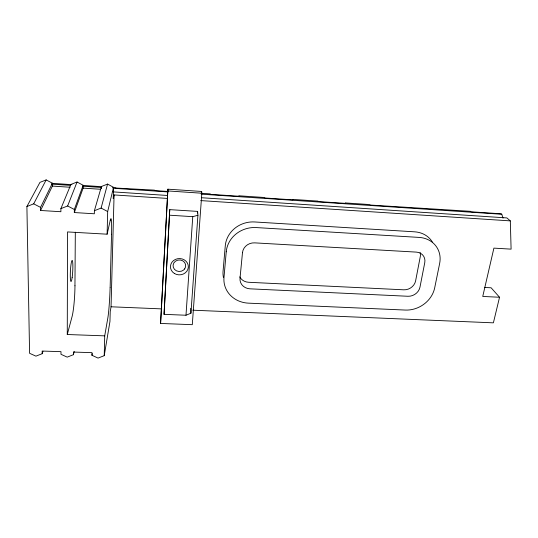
<?xml version="1.0" encoding="UTF-8"?>
<svg xmlns="http://www.w3.org/2000/svg" width="538" height="538" viewBox="0 0 538 538"><rect width="100%" height="100%" fill="white"/><g stroke="black" fill="none" stroke-linecap="round" stroke-linejoin="round"><path stroke-width="0.81" d="M110.115 287.581A23.423 1.385 -86.9 0 1 107.829 318.032L104.715 335.853L67.27 334.515L67.532 231.932L107.116 234.191L110.297 220.143M114.076 194.938L113.229 198.556L113.531 187.311L107.56 184.077L101.426 186.498L94.392 210.714L94.338 213.781L74.318 212.55L83.121 188.118L83.148 185.274L77.055 182.005L70.888 184.447L60.888 208.636L60.888 211.723L40.585 210.479L52.394 186.074L52.381 183.209L46.16 179.914L39.953 182.375L26.9 206.531L29.59 353.305L35.938 356.149L42.193 353.701L42.159 351.052L60.976 351.657L60.976 354.3L67.196 357.131L73.41 354.697L73.43 352.06L91.991 352.659L91.944 355.282L98.044 358.086L104.231 355.672L109.954 321.502L110.216 311.65L111.05 306.788L114.076 194.938L167.365 198.421M74.318 212.55L74.338 209.477L83.148 185.274M74.95 285.792L75.32 232.194M164.05 314.34L169.759 209.638L197.614 211.4L197.923 215.24L190.929 313.21L185.987 315.241L164.05 314.34L169.759 209.638M101.379 188.623L101.426 186.498M107.116 234.191L107.674 211.542L113.531 187.311M104.231 355.672L104.715 335.853M110.142 287.413L111.534 234.265M160.586 323.446L167.91 189.181L201.656 191.461L201.831 193.223L192.288 324.683L160.586 323.446L167.91 189.181M185.987 315.241L192.759 216.666L197.923 215.24M197.5 213.068L197.614 211.4M201.427 192.947L201.656 191.461M91.944 355.282L92.267 353.654M484.563 287.453L491.12 287.783L499.54 297.252L493.393 322.84L192.772 310.197M73.41 354.697L74.197 351.428M94.392 210.714L101.104 208.065L107.56 184.077M67.27 334.515L72.058 316.633A23.598 2.529 -86.7 0 0 74.97 285.745M42.193 353.701L42.946 351.301M60.888 208.636L67.633 205.967L77.055 182.005M40.585 210.479L40.552 207.379L52.381 183.209M26.9 206.531L33.686 203.835L46.16 179.914M111.05 306.788L161.313 308.873M499.54 297.252L482.747 296.445L493.904 248.126L511.1 249.141L510.313 220.883L506.87 217.924L201.837 197.749M169.652 215.207L192.759 216.666M200.755 200.593L510.313 220.883M167.856 190.943L201.831 193.223M168.327 191.501L154.467 190.566L154.5 190.136L115.885 188.038L115.831 187.654L112.516 187.432M167.977 191.931L113.081 188.253M201.246 194.157L501.786 214.265L503.03 218.139M51.534 184.124L70.666 185.408M83.141 186.242L101.44 187.473M52.394 186.074L70.075 187.251M83.121 188.118L100.539 189.275M113.007 191.871L167.479 195.476M201.178 193.27L210.277 193.888L210.338 194.319L239.006 196.242L238.899 195.792L264.757 197.527L264.904 197.977L292.914 199.854L292.712 199.403L317.971 201.098L318.214 201.548L345.578 203.377L345.295 202.927L369.983 204.588L370.305 205.039L470.515 211.326L470.992 211.784L501.261 213.808L501.786 214.265M52.011 183.31L71.904 184.669M83.504 185.455L101.743 186.699M33.686 203.835L40.552 207.379M67.633 205.967L74.338 209.477M101.104 208.065L107.674 211.542M190.728 308.328L190.929 313.21M110.29 220.298A24.096 1.52 -87 0 1 111.541 234.218M239.78 276.895A10.854 9.892 -12.2 0 0 248.596 282.275L403.823 289.814A10.552 9.18 -30.8 0 0 415.625 280.823L420.259 256.713A10.713 9.402 -33.3 0 0 420.104 252.517M432.303 241.939A26.248 23.033 -33.3 0 0 414.657 231.824L254.716 221.965A26.934 24.909 -13.1 0 0 225.281 245.765L223.075 271.065A26.591 24.237 -12.2 0 0 223.431 277.42M226.242 251.777L223.983 277.474A27.088 24.593 -12.3 0 0 248.495 303.156L405.336 310.063A26.322 22.798 -30.7 0 0 434.684 287.87L439.647 263.486A26.732 23.356 -33.1 0 0 419.122 237.413L256.256 227.567A27.451 25.293 -13.3 0 0 226.242 251.777M242.483 252.665L240.009 278.267A11.056 10.04 -12.3 0 0 249.968 288.825L407.952 296.27A10.74 9.301 -30.7 0 0 419.976 287.144L424.758 262.672A10.908 9.529 -33.1 0 0 416.331 252.107L254.682 242.867A11.204 10.323 -13.3 0 0 242.483 252.665M184.682 268.892L183.606 270.029A6.335 5.777 -0.4 0 1 173.323 267.379A6.335 5.777 -0.4 0 1 180.317 260.009A6.335 5.777 -0.4 0 1 184.682 268.892M174.446 273.512A8.958 8.157 -0.5 0 0 188.34 267.204A8.958 8.157 -0.5 0 0 175.408 259.417A8.958 8.157 -0.5 0 0 174.446 273.512M72.166 277.319A10.538 1.157 -86.9 0 0 72.28 260.506A10.538 1.157 -86.9 0 0 70.296 275.012A10.538 1.157 -86.9 0 0 72.166 277.319"/></g></svg>
